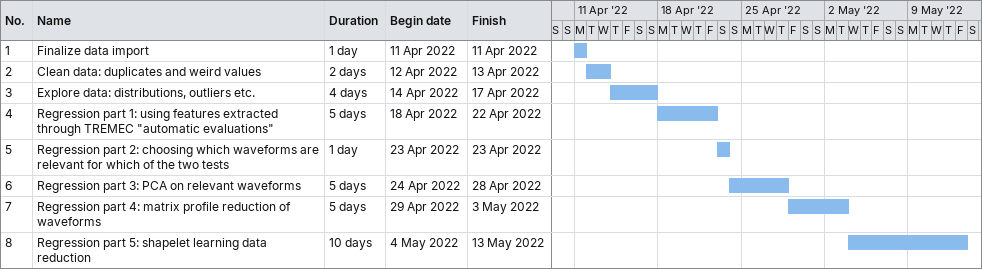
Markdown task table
| ID | Task | Duration | Start | Finish |
|---|---|---|---|---|
| 1 | Finalize data import | 1d | 2022-04-11 | 2022-04-11 |
| 2 | Clean data: duplicates and weird values | 2d | 2022-04-12 | 2022-04-13 |
| 3 | Explore data: distributions, outliers etc. | 4d | 2022-04-14 | 2022-04-17 |
| 4 | Regression part 1: using features extracted through TREMEC "automatic evaluations" | 5d | 2022-04-18 | 2022-04-22 |
| 5 | Regression part 2: choosing which waveforms are relevant for which of the two tests | 1d | 2022-04-23 | 2022-04-23 |
| 6 | Regression part 3: PCA on relevant waveforms | 5d | 2022-04-24 | 2022-04-28 |
| 7 | Regression part 4: matrix profile reduction of waveforms | 5d | 2022-04-29 | 2022-05-03 |
| 8 | Regression part 5: shapelet learning data reduction | 10d | 2022-05-04 | 2022-05-13 |
